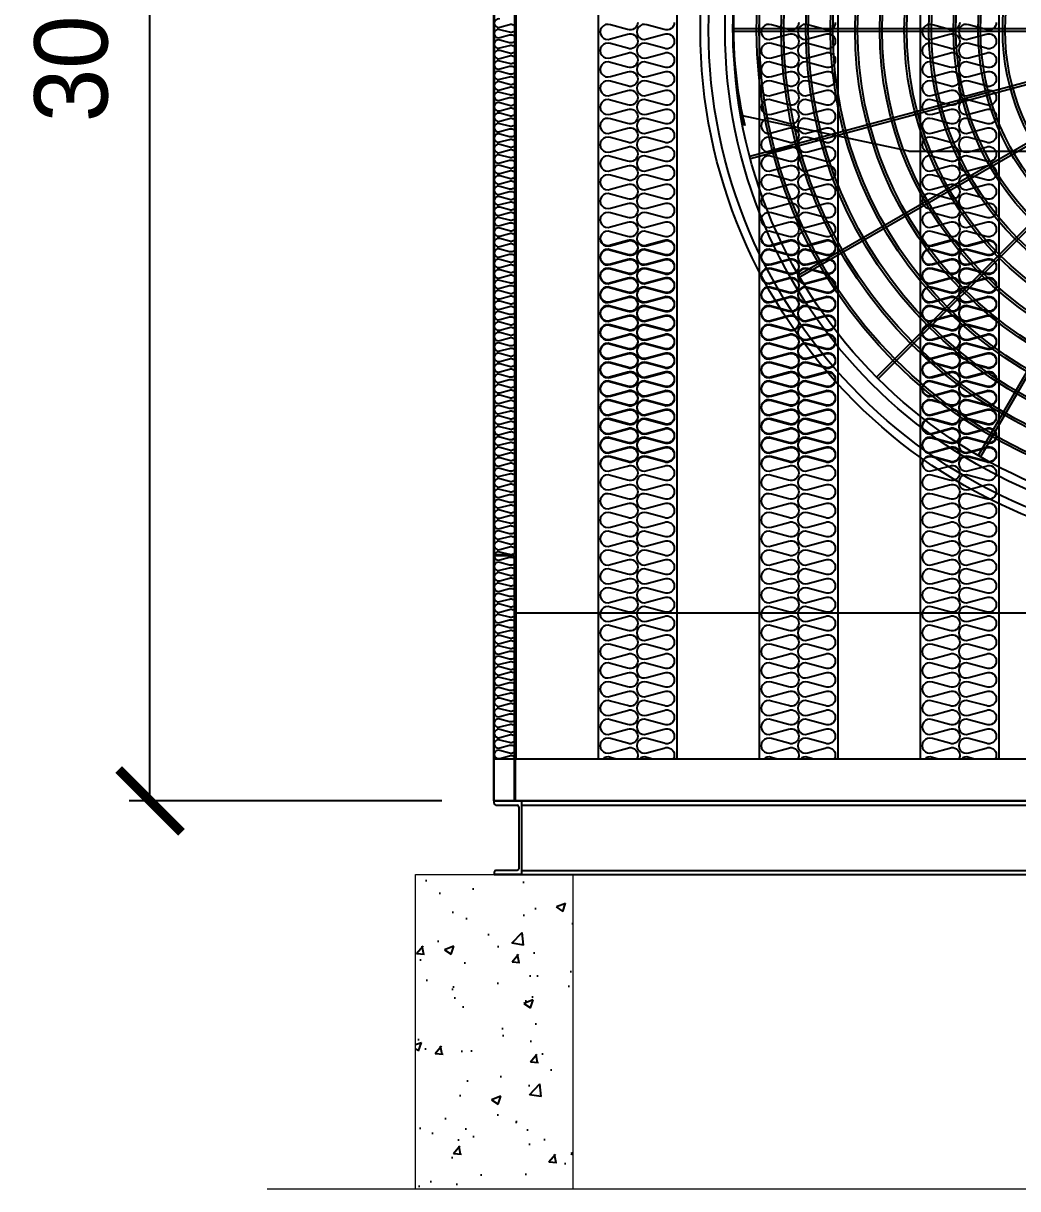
# Model space of a CAD drawing. Header units: millimetres. Extents: x 3756 to 33163, y 2897 to 23692.
# Drawn here: x 7093 to 8991, y 8204 to 10430 of the extents above; entities that cross this region are included whole.
import ezdxf

# ---------------------------------------------------------------- set-up
doc = ezdxf.new("R2010")
doc.units = ezdxf.units.MM
doc.linetypes.add('HIDDEN', pattern=[0.375, 0.25, -0.125])
for name, color, linetype in [('LINE', 7, 'Continuous'), ('SMS', 220, 'Continuous'), ('냉각탑', 4, 'Continuous'), ('냉각탑_dim', 1, 'Continuous'), ('냉각탑_찬넬방진', 1, 'Continuous')]:
    doc.layers.add(name, color=color, linetype=linetype)
doc.styles.add('HY울릉도L', font='')
doc.styles.get('HY울릉도L').set_extended_font_data('HY울릉도L')
doc.dimstyles.new('성지DIM', dxfattribs={"dimtxt": 3.5, "dimasz": 3, "dimexe": 1, "dimexo": 2.5, "dimgap": 2, "dimtad": 1, "dimdec": 0, "dimzin": 3, "dimdsep": 46, "dimtxsty": 'HY울릉도L', "dimblk": 'ARCHTICK', "dimcen": -2, "dimclrd": 256, "dimclre": 256, "dimclrt": 7, "dimadec": 0, "dimazin": 0, "dimtfac": 1, "dimtdec": 0, "dimtofl": 0, "dimtmove": 0, "dimatfit": 3, "dimfxl": 1, "dimtolj": 1, "dimtzin": 0, "dimlwe": -1, "dimarcsym": 0})

# ---------------------------------------------------------------- blocks, each defined once
blk = doc.blocks.new('_ArchTick')
at = {"color": 0, "linetype": 'ByBlock', "const_width": 0.15}
blk.add_lwpolyline([(-0.5, -0.5), (0.5, 0.5)], dxfattribs=at)
blk = doc.blocks.new('*D216')
at = {"layer": 'Defpoints', "color": 0, "transparency": 16777216}
for p in [(7334.7, 11944.7), (7991.9, 11944.7), (7991.9, 8944.7)]:
    blk.add_point(p, dxfattribs=at)
at = {"layer": '냉각탑_dim', "transparency": 16777216}
for p, q in [((7891.9, 11944.7), (7294.7, 11944.7)), ((7891.9, 8944.7), (7294.7, 8944.7))]:
    blk.add_line(p, q, dxfattribs=at)
at = {"layer": '냉각탑_dim', "lineweight": -2, "transparency": 16777216}
blk.add_line((7334.7, 8944.7), (7334.7, 11944.7), dxfattribs=at)
at = {"layer": '냉각탑_dim', "lineweight": -2, "transparency": 16777216, "xscale": 120, "yscale": 120, "zscale": 120}
for p, rotation in [((7334.7, 11944.7), 90), ((7334.7, 8944.7), 270)]:
    blk.add_blockref('_ArchTick', p, dxfattribs=dict(at, rotation=rotation))
at = {"layer": '냉각탑_dim', "color": 7, "transparency": 16777216, "insert": (7184.7, 10444.7), "char_height": 140, "attachment_point": 5, "rotation": 90, "style": 'HY울릉도L'}
blk.add_mtext('\\A1;3000', dxfattribs=at)
blk = doc.blocks.new('A$C1FB73ED1')
for p, q in [((1277, 1342.9), (1277, 2480)), ((1283, 1342.9), (1283, 2480)), ((1260.8, 1340), (966.5, 2438.3)), ((1266.6, 1341.6), (972.3, 2439.9)), ((1293.4, 1341.6), (1587.7, 2439.9)), ((1299.2, 1340), (1593.5, 2438.3)), ((1245.9, 1333), (677.4, 2317.7)), ((1251.1, 1336), (682.6, 2320.7)), ((1308.9, 1336), (1877.4, 2320.7)), ((1314.1, 1333), (1882.6, 2317.7)), ((1233.4, 1322.4), (429.4, 2126.4)), ((1237.6, 1326.6), (433.6, 2130.6)), ((1322.4, 1326.6), (2126.4, 2130.6)), ((1326.6, 1322.4), (2130.6, 2126.4)), ((1224, 1308.9), (239.3, 1877.4)), ((1227, 1314.1), (242.3, 1882.6)), ((1333, 1314.1), (2317.7, 1882.6)), ((1336, 1308.9), (2320.7, 1877.4)), ((1220, 1299.2), (121.7, 1593.5)), ((1340, 1299.2), (2438.3, 1593.5)), ((1218.4, 1293.4), (120.1, 1587.7)), ((1341.6, 1293.4), (2439.9, 1587.7)), ((1217.1, 1283), (80, 1283)), ((1342.9, 1283), (2480, 1283)), ((1217.1, 1277), (80, 1277)), ((1218.4, 1266.6), (120.1, 972.3)), ((1220, 1260.8), (121.7, 966.5)), ((1224, 1251.1), (239.3, 682.6)), ((1336, 1251.1), (2320.7, 682.6)), ((1340, 1260.8), (2438.3, 966.5)), ((1341.6, 1266.6), (2439.9, 972.3)), ((1342.9, 1277), (2480, 1277)), ((1227, 1245.9), (242.3, 677.4)), ((1233.4, 1237.6), (429.4, 433.6)), ((1237.6, 1233.4), (433.6, 429.4)), ((1245.9, 1227), (677.4, 242.3)), ((1251.1, 1224), (682.6, 239.3)), ((1308.9, 1224), (1877.4, 239.3)), ((1314.1, 1227), (1882.6, 242.3)), ((1322.4, 1233.4), (2126.4, 429.4)), ((1326.6, 1237.6), (2130.6, 433.6)), ((1333, 1245.9), (2317.7, 677.4)), ((1260.8, 1220), (966.5, 121.7)), ((1266.6, 1218.4), (972.3, 120.1)), ((1277, 1217.1), (1277, 80)), ((1283, 1217.1), (1283, 80)), ((1293.4, 1218.4), (1587.7, 120.1)), ((1299.2, 1220), (1593.5, 121.7))]:
    blk.add_line(p, q)
for radius in [1280, 1260, 1220, 1200]:
    blk.add_circle((1280, 1280), radius)
at = {"ltscale": 5}
for radius in [1143, 1137, 1083, 1077, 1023, 1017, 963, 957, 903, 897, 843, 837, 783, 777, 723, 717, 663, 657, 603, 597, 543, 537, 483, 477, 423, 417, 363, 357, 303, 297, 243, 237, 183, 177, 123, 117, 63, 57, 40, 21]:
    blk.add_circle((1280, 1280), radius, dxfattribs=at)
at = {"color": 7}
blk.add_circle((1280, 1280), 273.5, dxfattribs=at)
at = {"layer": 'LINE', "color": 7}
for p, q in [((1368.2, 2477.5), (1368.2, 1567)), ((985.2, 2053.4), (1071.5, 2459.4)), ((985.2, 2053.4), (985.2, 1550)), ((1130.8, 1567), (1369.4, 1567)), ((1130.8, 1567), (1369.4, 1567)), ((1130.8, 1567), (1130.8, 1549)), ((1130.8, 1567), (1130.8, 1549)), ((1369.4, 1567), (1369.4, 1549)), ((1369.4, 1567), (1369.4, 1549)), ((2111.5, 1574.8), (1550, 1574.8)), ((1550, 1429.2), (1550, 1574.8)), ((1550, 1429.2), (1550, 1574.8)), ((2111.5, 1574.8), (2457.5, 1488.5)), ((1130.8, 1550), (985.2, 1550)), ((1130.8, 1550), (985.2, 1550)), ((1130.8, 1549), (1230.5, 1549)), ((1130.8, 1549), (1230.5, 1549)), ((1329.5, 1549), (1369.4, 1549)), ((1329.5, 1549), (1369.4, 1549)), ((1549, 1429.2), (1549, 1329.5)), ((1549, 1429.2), (1549, 1329.5)), ((1567, 1429.2), (1549, 1429.2)), ((1567, 1429.2), (1549, 1429.2)), ((1567, 1429.2), (1567, 1190.6)), ((1567, 1429.2), (1567, 1190.6)), ((84.4, 1368.2), (993, 1368.2)), ((84.4, 1368.2), (993, 1368.2)), ((993, 1130.8), (993, 1369.4)), ((993, 1130.8), (993, 1369.4)), ((993, 1369.4), (1011, 1369.4)), ((993, 1369.4), (1011, 1369.4)), ((993, 1130.8), (993, 1369.4)), ((993, 1130.8), (993, 1369.4)), ((993, 1369.4), (1011, 1369.4)), ((993, 1369.4), (1011, 1369.4)), ((1011, 1329.5), (1011, 1369.4)), ((1011, 1329.5), (1011, 1369.4)), ((1011, 1329.5), (1011, 1369.4)), ((1011, 1329.5), (1011, 1369.4)), ((1011, 1130.8), (1011, 1230.5)), ((1011, 1130.8), (1011, 1230.5)), ((1011, 1130.8), (1011, 1230.5)), ((1011, 1130.8), (1011, 1230.5)), ((1549, 1230.5), (1549, 1190.6)), ((1549, 1230.5), (1549, 1190.6)), ((1567, 1190.6), (1549, 1190.6)), ((1567, 1190.6), (1549, 1190.6)), ((2475.6, 1191.8), (1567, 1191.8)), ((993, 1130.8), (1011, 1130.8)), ((993, 1130.8), (1011, 1130.8)), ((993, 1130.8), (1011, 1130.8)), ((993, 1130.8), (1011, 1130.8)), ((1010, 1130.8), (1010, 985.2)), ((1010, 1130.8), (1010, 985.2)), ((1010, 1130.8), (1010, 985.2)), ((1010, 1130.8), (1010, 985.2)), ((508.5, 985.2), (102.5, 1071.5)), ((1230.5, 1011), (1190.6, 1011)), ((1190.6, 993), (1190.6, 1011)), ((1230.5, 1011), (1190.6, 1011)), ((1190.6, 993), (1190.6, 1011)), ((1429.2, 1011), (1329.5, 1011)), ((1429.2, 1011), (1329.5, 1011)), ((1429.2, 993), (1429.2, 1011)), ((1429.2, 993), (1429.2, 1011)), ((1429.2, 1010), (1574.8, 1010)), ((1429.2, 1010), (1574.8, 1010)), ((1574.8, 506.6), (1574.8, 1010)), ((508.5, 985.2), (1010, 985.2)), ((508.5, 985.2), (1010, 985.2)), ((1429.2, 993), (1190.6, 993)), ((1429.2, 993), (1190.6, 993)), ((1191.8, 82.5), (1191.8, 993)), ((1574.8, 506.6), (1488.5, 100.6)), ((1512.8, 104.1), (1512.8, 106.1)), ((1166.8, 83), (1166.8, 85)), ((1393.2, 83), (1393.2, 85))]:
    blk.add_line(p, q, dxfattribs=at)
for points in [[(1272.3, 1594.4), (1268.5, 1587.9), (1272.3, 1581.4), (1279.8, 1581.4), (1283.5, 1587.9), (1279.8, 1594.4)], [(1272.3, 1594.4), (1268.5, 1587.9), (1272.3, 1581.4), (1279.8, 1581.4), (1283.5, 1587.9), (1279.8, 1594.4)], [(965.6, 1272.3), (972.1, 1268.5), (978.6, 1272.3), (978.6, 1279.8), (972.1, 1283.5), (965.6, 1279.8)], [(965.6, 1272.3), (972.1, 1268.5), (978.6, 1272.3), (978.6, 1279.8), (972.1, 1283.5), (965.6, 1279.8)], [(965.6, 1272.3), (972.1, 1268.5), (978.6, 1272.3), (978.6, 1279.8), (972.1, 1283.5), (965.6, 1279.8)], [(965.6, 1272.3), (972.1, 1268.5), (978.6, 1272.3), (978.6, 1279.8), (972.1, 1283.5), (965.6, 1279.8)], [(1594.4, 1287.7), (1587.9, 1291.5), (1581.4, 1287.7), (1581.4, 1280.2), (1587.9, 1276.5), (1594.4, 1280.2)], [(1594.4, 1287.7), (1587.9, 1291.5), (1581.4, 1287.7), (1581.4, 1280.2), (1587.9, 1276.5), (1594.4, 1280.2)], [(1287.7, 965.6), (1291.5, 972.1), (1287.7, 978.6), (1280.2, 978.6), (1276.5, 972.1), (1280.2, 965.6)], [(1287.7, 965.6), (1291.5, 972.1), (1287.7, 978.6), (1280.2, 978.6), (1276.5, 972.1), (1280.2, 965.6)]]:
    blk.add_lwpolyline(points, close=True, dxfattribs=at)
for centre, radius in [((1276, 1587.9), 8.5), ((1276, 1587.9), 8.5), ((1190.6, 1559), 2), ((1190.6, 1559), 2), ((1230.6, 1559), 2), ((1230.6, 1559), 2), ((1349.6, 1559), 2), ((1349.6, 1559), 2), ((1559, 1369.4), 2), ((1559, 1369.4), 2), ((1001, 1349.6), 2), ((1001, 1349.6), 2), ((1001, 1349.6), 2), ((1001, 1349.6), 2), ((1559, 1329.4), 2), ((1559, 1329.4), 2), ((972.1, 1276), 8.5), ((972.1, 1276), 8.5), ((972.1, 1276), 8.5), ((972.1, 1276), 8.5), ((1587.9, 1284), 8.5), ((1587.9, 1284), 8.5), ((1001, 1230.6), 2), ((1001, 1230.6), 2), ((1001, 1230.6), 2), ((1001, 1230.6), 2), ((1559, 1210.4), 2), ((1559, 1210.4), 2), ((1001, 1190.6), 2), ((1001, 1190.6), 2), ((1001, 1190.6), 2), ((1001, 1190.6), 2), ((1210.4, 1001), 2), ((1210.4, 1001), 2), ((1329.4, 1001), 2), ((1329.4, 1001), 2), ((1369.4, 1001), 2), ((1369.4, 1001), 2), ((1284, 972.1), 8.5), ((1284, 972.1), 8.5)]:
    blk.add_circle(centre, radius, dxfattribs=at)
for centre, radius, start, end in [((1280, 1483.4), 1000, 83.5007, 103.4595), ((1280, 1483.4), 998, 83.4876, 103.487), ((1481.5, 1280), 998, 353.4876, 13.487), ((1481.5, 1280), 1000, 353.5007, 13.4595), ((1078.5, 1280), 1000, 173.5007, 193.4595), ((1078.5, 1280), 998, 173.4876, 193.487), ((1280, 1076.6), 998, 263.4876, 283.487), ((1280, 1076.6), 1000, 263.5007, 283.4595)]:
    blk.add_arc(centre, radius, start, end, dxfattribs=at)
blk = doc.blocks.new('SP 200RT')
at = {"color": 7}
for p, q in [((-109298.6, -79919.9), (-109298.6, -82797.9)), ((-109148.6, -79919.9), (-109148.6, -82797.9))]:
    blk.add_line(p, q, dxfattribs=at)
blk.add_line((-109148.6, -82797.9), (-109298.6, -82797.9))
at = {"layer": 'SMS', "color": 5}
for points in [[(-109222.8, -81391.2, -0.524856), (-109242.3, -81404.7), (-109275.2, -81395.8, 1.449198), (-109275.2, -81422.6), (-109242.3, -81413.7, -0.524856), (-109222.8, -81427.1, -0.524856), (-109242.3, -81440.6), (-109275.2, -81431.7, 1.449198), (-109275.2, -81458.5), (-109242.3, -81449.6, -0.524856), (-109222.8, -81463.1, -0.524856), (-109242.3, -81476.5), (-109275.2, -81467.6, 1.449198), (-109275.2, -81494.4), (-109242.3, -81485.5, -0.524856), (-109222.8, -81499, -0.524856), (-109242.3, -81512.4), (-109275.2, -81503.5, 1.449198), (-109275.2, -81530.3), (-109242.3, -81521.4, -0.524856), (-109222.8, -81534.9, -0.524856), (-109242.3, -81548.3), (-109275.2, -81539.4, 1.449198), (-109275.2, -81566.3), (-109242.3, -81557.4, -0.524856), (-109222.8, -81570.8, -0.524856), (-109242.3, -81584.2), (-109275.2, -81575.3, 1.449198), (-109275.2, -81602.2), (-109242.3, -81593.3, -0.524856), (-109222.8, -81606.7, -0.524856), (-109242.3, -81620.1), (-109275.2, -81611.2, 1.449198), (-109275.2, -81638.1), (-109242.3, -81629.2, -0.524856), (-109222.8, -81642.6, -0.524856), (-109242.3, -81656), (-109275.2, -81647.1, 1.449198), (-109275.2, -81674), (-109242.3, -81665.1, -0.524856), (-109222.8, -81678.5, -0.524856), (-109242.3, -81691.9), (-109275.2, -81683, 1.449198), (-109275.2, -81709.9), (-109242.3, -81701, -0.524856), (-109222.8, -81714.4, -0.524856), (-109242.3, -81727.9), (-109275.2, -81718.9, 1.449198), (-109275.2, -81745.8), (-109242.3, -81736.9, -0.524856), (-109222.8, -81750.3, -0.524856), (-109242.3, -81763.8), (-109275.2, -81754.9, 1.449198), (-109275.2, -81781.7), (-109242.3, -81772.8, -0.524856), (-109222.8, -81786.2, -0.524856), (-109242.3, -81799.7), (-109275.2, -81790.8, 1.449198), (-109275.2, -81817.6), (-109242.3, -81808.7, -0.524856), (-109222.8, -81822.2, -0.524856), (-109242.3, -81835.6), (-109275.2, -81826.7, 1.449198), (-109275.2, -81853.5), (-109242.3, -81844.6, -0.524856), (-109222.8, -81858.1, -0.524856), (-109242.3, -81871.5), (-109275.2, -81862.6, 1.449198), (-109275.2, -81889.4), (-109242.3, -81880.5, -0.524856), (-109222.8, -81894, -0.524856), (-109242.3, -81907.4), (-109275.2, -81898.5, 1.449198), (-109275.2, -81925.4), (-109242.3, -81916.5, -0.524856), (-109222.8, -81929.9, -0.524856), (-109242.3, -81943.3), (-109275.2, -81934.4, 1.449198), (-109275.2, -81961.3), (-109242.3, -81952.4, -0.524856), (-109222.8, -81965.8, -0.524856), (-109242.3, -81979.2), (-109275.2, -81970.3, 1.449198), (-109275.2, -81997.2), (-109242.3, -81988.3, -0.524856), (-109222.8, -82001.7, -0.524856), (-109242.3, -82015.1), (-109275.2, -82006.2, 1.449198), (-109275.2, -82033.1), (-109242.3, -82024.2, -0.524856), (-109222.8, -82037.6, -0.524856), (-109242.3, -82051), (-109275.2, -82042.1, 1.449198), (-109275.2, -82069), (-109242.3, -82060.1, -0.524856), (-109222.8, -82073.5, -0.524856), (-109242.3, -82087), (-109275.2, -82078, 1.449198), (-109275.2, -82104.9), (-109242.3, -82096, -0.524856), (-109222.8, -82109.4, -0.524856), (-109242.3, -82122.9), (-109275.2, -82114, 1.449198), (-109275.2, -82140.8), (-109242.3, -82131.9, -0.524856), (-109222.8, -82145.3, -0.524856), (-109242.3, -82158.8), (-109275.2, -82149.9, 1.449198), (-109275.2, -82176.7), (-109242.3, -82167.8, -0.524856), (-109222.8, -82181.3, -0.524856), (-109242.3, -82194.7), (-109275.2, -82185.8, 0.440524), (-109294.1, -82195.3, 0.440524)], [(-109153.2, -81391.2, -0.524856), (-109172.6, -81404.7), (-109205.5, -81395.8, 1.449198), (-109205.5, -81422.6), (-109172.6, -81413.7, -0.524856), (-109153.2, -81427.1, -0.524856), (-109172.6, -81440.6), (-109205.5, -81431.7, 1.449198), (-109205.5, -81458.5), (-109172.6, -81449.6, -0.524856), (-109153.2, -81463.1, -0.524856), (-109172.6, -81476.5), (-109205.5, -81467.6, 1.449198), (-109205.5, -81494.4), (-109172.6, -81485.5, -0.524856), (-109153.2, -81499, -0.524856), (-109172.6, -81512.4), (-109205.5, -81503.5, 1.449198), (-109205.5, -81530.3), (-109172.6, -81521.4, -0.524856), (-109153.2, -81534.9, -0.524856), (-109172.6, -81548.3), (-109205.5, -81539.4, 1.449198), (-109205.5, -81566.3), (-109172.6, -81557.4, -0.524856), (-109153.2, -81570.8, -0.524856), (-109172.6, -81584.2), (-109205.5, -81575.3, 1.449198), (-109205.5, -81602.2), (-109172.6, -81593.3, -0.524856), (-109153.2, -81606.7, -0.524856), (-109172.6, -81620.1), (-109205.5, -81611.2, 1.449198), (-109205.5, -81638.1), (-109172.6, -81629.2, -0.524856), (-109153.2, -81642.6, -0.524856), (-109172.6, -81656), (-109205.5, -81647.1, 1.449198), (-109205.5, -81674), (-109172.6, -81665.1, -0.524856), (-109153.2, -81678.5, -0.524856), (-109172.6, -81691.9), (-109205.5, -81683, 1.449198), (-109205.5, -81709.9), (-109172.6, -81701, -0.524856), (-109153.2, -81714.4, -0.524856), (-109172.6, -81727.9), (-109205.5, -81718.9, 1.449198), (-109205.5, -81745.8), (-109172.6, -81736.9, -0.524856), (-109153.2, -81750.3, -0.524856), (-109172.6, -81763.8), (-109205.5, -81754.9, 1.449198), (-109205.5, -81781.7), (-109172.6, -81772.8, -0.524856), (-109153.2, -81786.2, -0.524856), (-109172.6, -81799.7), (-109205.5, -81790.8, 1.449198), (-109205.5, -81817.6), (-109172.6, -81808.7, -0.524856), (-109153.2, -81822.2, -0.524856), (-109172.6, -81835.6), (-109205.5, -81826.7, 1.449198), (-109205.5, -81853.5), (-109172.6, -81844.6, -0.524856), (-109153.2, -81858.1, -0.524856), (-109172.6, -81871.5), (-109205.5, -81862.6, 1.449198), (-109205.5, -81889.4), (-109172.6, -81880.5, -0.524856), (-109153.2, -81894, -0.524856), (-109172.6, -81907.4), (-109205.5, -81898.5, 1.449198), (-109205.5, -81925.4), (-109172.6, -81916.5, -0.524856), (-109153.2, -81929.9, -0.524856), (-109172.6, -81943.3), (-109205.5, -81934.4, 1.449198), (-109205.5, -81961.3), (-109172.6, -81952.4, -0.524856), (-109153.2, -81965.8, -0.524856), (-109172.6, -81979.2), (-109205.5, -81970.3, 1.449198), (-109205.5, -81997.2), (-109172.6, -81988.3, -0.524856), (-109153.2, -82001.7, -0.524856), (-109172.6, -82015.1), (-109205.5, -82006.2, 1.449198), (-109205.5, -82033.1), (-109172.6, -82024.2, -0.524856), (-109153.2, -82037.6, -0.524856), (-109172.6, -82051), (-109205.5, -82042.1, 1.449198), (-109205.5, -82069), (-109172.6, -82060.1, -0.524856), (-109153.2, -82073.5, -0.524856), (-109172.6, -82087), (-109205.5, -82078, 1.449198), (-109205.5, -82104.9), (-109172.6, -82096, -0.524856), (-109153.2, -82109.4, -0.524856), (-109172.6, -82122.9), (-109205.5, -82114, 1.449198), (-109205.5, -82140.8), (-109172.6, -82131.9, -0.524856), (-109153.2, -82145.3, -0.524856), (-109172.6, -82158.8), (-109205.5, -82149.9, 1.449198), (-109205.5, -82176.7), (-109172.6, -82167.8, -0.524856), (-109153.2, -82181.3, -0.524856), (-109172.6, -82194.7), (-109205.5, -82185.8, 0.440524), (-109224.5, -82195.3, 0.440524)], [(-109294.2, -81806.4, 0.446849), (-109275.2, -81816.2), (-109242.3, -81807.3, -0.524856), (-109222.8, -81820.8, -0.524856), (-109242.3, -81834.2), (-109275.2, -81825.3, 1.449198), (-109275.2, -81852.2), (-109242.3, -81843.3, -0.524856), (-109222.8, -81856.7, -0.524856), (-109242.3, -81870.1), (-109275.2, -81861.2, 1.449198), (-109275.2, -81888.1), (-109242.3, -81879.2, -0.524856), (-109222.8, -81892.6, -0.524856), (-109242.3, -81906), (-109275.2, -81897.1, 1.449198), (-109275.2, -81924), (-109242.3, -81915.1, -0.524856), (-109222.8, -81928.5, -0.524856), (-109242.3, -81941.9), (-109275.2, -81933, 1.449198), (-109275.2, -81959.9), (-109242.3, -81951, -0.524856), (-109222.8, -81964.4, -0.524856), (-109242.3, -81977.8), (-109275.2, -81968.9, 1.449198), (-109275.2, -81995.8), (-109242.3, -81986.9, -0.524856), (-109222.8, -82000.3, -0.524856), (-109242.3, -82013.8), (-109275.2, -82004.8, 1.449198), (-109275.2, -82031.7), (-109242.3, -82022.8, -0.524856), (-109222.8, -82036.2, -0.524856), (-109242.3, -82049.7), (-109275.2, -82040.8, 1.449198), (-109275.2, -82067.6), (-109242.3, -82058.7, -0.524856), (-109222.8, -82072.1, -0.524856), (-109242.3, -82085.6), (-109275.2, -82076.7, 1.449198), (-109275.2, -82103.5), (-109242.3, -82094.6, -0.524856), (-109222.8, -82108.1, -0.524856), (-109242.3, -82121.5), (-109275.2, -82112.6, 1.449198), (-109275.2, -82139.4), (-109242.3, -82130.5, -0.524856), (-109222.8, -82144, -0.524856), (-109242.3, -82157.4), (-109275.2, -82148.5, 1.449198), (-109275.2, -82175.3), (-109242.3, -82166.4, -0.524856), (-109222.8, -82179.9, -0.524856), (-109242.3, -82193.3), (-109275.2, -82184.4, 1.449198), (-109275.2, -82211.3), (-109242.3, -82202.4, -0.524856), (-109222.8, -82215.8, -0.524856), (-109242.3, -82229.2), (-109275.2, -82220.3, 1.449198), (-109275.2, -82247.2), (-109242.3, -82238.3, -0.524856), (-109222.8, -82251.7, -0.524856), (-109242.3, -82265.1), (-109275.2, -82256.2, 1.449198), (-109275.2, -82283.1), (-109242.3, -82274.2, -0.524856), (-109222.8, -82287.6, -0.524856), (-109242.3, -82301), (-109275.2, -82292.1, 1.449198), (-109275.2, -82319), (-109242.3, -82310.1, -0.524856), (-109222.8, -82323.5, -0.524856), (-109242.3, -82336.9), (-109275.2, -82328, 1.449198), (-109275.2, -82354.9), (-109242.3, -82346, -0.524856), (-109222.8, -82359.4, -0.524856), (-109242.3, -82372.9), (-109275.2, -82363.9, 1.449198), (-109275.2, -82390.8), (-109242.3, -82381.9, -0.524856), (-109222.8, -82395.3, -0.524856), (-109242.3, -82408.8), (-109275.2, -82399.9, 1.449198), (-109275.2, -82426.7), (-109242.3, -82417.8, -0.524856), (-109222.8, -82431.2, -0.524856), (-109242.3, -82444.7), (-109275.2, -82435.8, 1.449198), (-109275.2, -82462.6), (-109242.3, -82453.7, -0.524856), (-109222.8, -82467.2, -0.524856), (-109242.3, -82480.6), (-109275.2, -82471.7, 1.449198), (-109275.2, -82498.5), (-109242.3, -82489.6, -0.524856), (-109222.8, -82503.1, -0.524856), (-109242.3, -82516.5), (-109275.2, -82507.6, 1.449198), (-109275.2, -82534.4), (-109242.3, -82525.5, -0.524856), (-109222.8, -82539, -0.524856), (-109242.3, -82552.4), (-109275.2, -82543.5, 1.449198), (-109275.2, -82570.4), (-109242.3, -82561.5, -0.524856), (-109222.8, -82574.9, -0.524856), (-109242.3, -82588.3), (-109275.2, -82579.4, 1.449198), (-109275.2, -82606.3), (-109242.3, -82597.4, -0.524856), (-109222.8, -82610.8, -0.524856), (-109242.3, -82624.2), (-109275.2, -82615.3, 1.449198), (-109275.2, -82642.2), (-109242.3, -82633.3, -0.524856), (-109222.8, -82646.7, -0.524856), (-109242.3, -82660.1), (-109275.2, -82651.2, 1.449198), (-109275.2, -82678.1), (-109242.3, -82669.2, -0.524856), (-109222.8, -82682.6, -0.524856), (-109242.3, -82696), (-109275.2, -82687.1, 1.449198), (-109275.2, -82714), (-109242.3, -82705.1, -0.524856), (-109222.8, -82718.5, -0.524856), (-109242.3, -82732), (-109275.2, -82723, 1.449198), (-109275.2, -82749.9), (-109242.3, -82741, -0.524856), (-109222.8, -82754.4, -0.524856), (-109242.3, -82767.9), (-109275.2, -82759, 1.449198), (-109275.2, -82785.8), (-109242.3, -82776.9, -0.524856), (-109222.8, -82790.3, -0.1385), (-109224.9, -82797.9, -0.1385)], [(-109224.5, -81806.4, 0.446849), (-109205.5, -81816.2), (-109172.6, -81807.3, -0.524856), (-109153.2, -81820.8, -0.524856), (-109172.6, -81834.2), (-109205.5, -81825.3, 1.449198), (-109205.5, -81852.2), (-109172.6, -81843.3, -0.524856), (-109153.2, -81856.7, -0.524856), (-109172.6, -81870.1), (-109205.5, -81861.2, 1.449198), (-109205.5, -81888.1), (-109172.6, -81879.2, -0.524856), (-109153.2, -81892.6, -0.524856), (-109172.6, -81906), (-109205.5, -81897.1, 1.449198), (-109205.5, -81924), (-109172.6, -81915.1, -0.524856), (-109153.2, -81928.5, -0.524856), (-109172.6, -81941.9), (-109205.5, -81933, 1.449198), (-109205.5, -81959.9), (-109172.6, -81951, -0.524856), (-109153.2, -81964.4, -0.524856), (-109172.6, -81977.8), (-109205.5, -81968.9, 1.449198), (-109205.5, -81995.8), (-109172.6, -81986.9, -0.524856), (-109153.2, -82000.3, -0.524856), (-109172.6, -82013.8), (-109205.5, -82004.8, 1.449198), (-109205.5, -82031.7), (-109172.6, -82022.8, -0.524856), (-109153.2, -82036.2, -0.524856), (-109172.6, -82049.7), (-109205.5, -82040.8, 1.449198), (-109205.5, -82067.6), (-109172.6, -82058.7, -0.524856), (-109153.2, -82072.1, -0.524856), (-109172.6, -82085.6), (-109205.5, -82076.7, 1.449198), (-109205.5, -82103.5), (-109172.6, -82094.6, -0.524856), (-109153.2, -82108.1, -0.524856), (-109172.6, -82121.5), (-109205.5, -82112.6, 1.449198), (-109205.5, -82139.4), (-109172.6, -82130.5, -0.524856), (-109153.2, -82144, -0.524856), (-109172.6, -82157.4), (-109205.5, -82148.5, 1.449198), (-109205.5, -82175.3), (-109172.6, -82166.4, -0.524856), (-109153.2, -82179.9, -0.524856), (-109172.6, -82193.3), (-109205.5, -82184.4, 1.449198), (-109205.5, -82211.3), (-109172.6, -82202.4, -0.524856), (-109153.2, -82215.8, -0.524856), (-109172.6, -82229.2), (-109205.5, -82220.3, 1.449198), (-109205.5, -82247.2), (-109172.6, -82238.3, -0.524856), (-109153.2, -82251.7, -0.524856), (-109172.6, -82265.1), (-109205.5, -82256.2, 1.449198), (-109205.5, -82283.1), (-109172.6, -82274.2, -0.524856), (-109153.2, -82287.6, -0.524856), (-109172.6, -82301), (-109205.5, -82292.1, 1.449198), (-109205.5, -82319), (-109172.6, -82310.1, -0.524856), (-109153.2, -82323.5, -0.524856), (-109172.6, -82336.9), (-109205.5, -82328, 1.449198), (-109205.5, -82354.9), (-109172.6, -82346, -0.524856), (-109153.2, -82359.4, -0.524856), (-109172.6, -82372.9), (-109205.5, -82363.9, 1.449198), (-109205.5, -82390.8), (-109172.6, -82381.9, -0.524856), (-109153.2, -82395.3, -0.524856), (-109172.6, -82408.8), (-109205.5, -82399.9, 1.449198), (-109205.5, -82426.7), (-109172.6, -82417.8, -0.524856), (-109153.2, -82431.2, -0.524856), (-109172.6, -82444.7), (-109205.5, -82435.8, 1.449198), (-109205.5, -82462.6), (-109172.6, -82453.7, -0.524856), (-109153.2, -82467.2, -0.524856), (-109172.6, -82480.6), (-109205.5, -82471.7, 1.449198), (-109205.5, -82498.5), (-109172.6, -82489.6, -0.524856), (-109153.2, -82503.1, -0.524856), (-109172.6, -82516.5), (-109205.5, -82507.6, 1.449198), (-109205.5, -82534.4), (-109172.6, -82525.5, -0.524856), (-109153.2, -82539, -0.524856), (-109172.6, -82552.4), (-109205.5, -82543.5, 1.449198), (-109205.5, -82570.4), (-109172.6, -82561.5, -0.524856), (-109153.2, -82574.9, -0.524856), (-109172.6, -82588.3), (-109205.5, -82579.4, 1.449198), (-109205.5, -82606.3), (-109172.6, -82597.4, -0.524856), (-109153.2, -82610.8, -0.524856), (-109172.6, -82624.2), (-109205.5, -82615.3, 1.449198), (-109205.5, -82642.2), (-109172.6, -82633.3, -0.524856), (-109153.2, -82646.7, -0.524856), (-109172.6, -82660.1), (-109205.5, -82651.2, 1.449198), (-109205.5, -82678.1), (-109172.6, -82669.2, -0.524856), (-109153.2, -82682.6, -0.524856), (-109172.6, -82696), (-109205.5, -82687.1, 1.449198), (-109205.5, -82714), (-109172.6, -82705.1, -0.524856), (-109153.2, -82718.5, -0.524856), (-109172.6, -82732), (-109205.5, -82723, 1.449198), (-109205.5, -82749.9), (-109172.6, -82741, -0.524856), (-109153.2, -82754.4, -0.524856), (-109172.6, -82767.9), (-109205.5, -82759, 1.449198), (-109205.5, -82785.8), (-109172.6, -82776.9, -0.524856), (-109153.2, -82790.3, -0.1385), (-109155.3, -82797.9, -0.1385)], [(-109275.2, -82185.8, 1.449198), (-109275.2, -82212.6), (-109242.3, -82203.7, -0.524856), (-109222.8, -82217.2, -0.524856), (-109242.3, -82230.6), (-109275.2, -82221.7, 0.54148), (-109294.6, -82235.9, 0.54148)], [(-109205.5, -82185.8, 1.449198), (-109205.5, -82212.6), (-109172.6, -82203.7, -0.524856), (-109153.2, -82217.2, -0.524856), (-109172.6, -82230.6), (-109205.5, -82221.7, 0.54148), (-109225, -82235.9, 0.54148)], [(-109264.1, -82797.9), (-109275.2, -82794.9, 0.287554), (-109290.1, -82797.9)], [(-109194.5, -82797.9), (-109205.5, -82794.9, 0.287554), (-109220.5, -82797.9)]]:
    blk.add_lwpolyline(points, format="xyb", dxfattribs=at)
blk = doc.blocks.new('3')
for p, q in [((7991, 11944.7), (7991, 8944.7)), ((7991.9, 11577.2), (7991.9, 9415.4)), ((8030.3, 11577.2), (8030.3, 9415.4)), ((8032.2, 9443.5), (8032.2, 9415.4)), ((7991.9, 9415.4), (8030.3, 9415.4)), ((7991.9, 9413.5), (7991.9, 9134.1)), ((7991.9, 8944.7), (7991.9, 9413.5)), ((7991.9, 9413.5), (8030.3, 9413.5)), ((8030.3, 8944.7), (8030.3, 9413.5)), ((8032.2, 9040.4), (8032.2, 9303.8)), ((8032.2, 9303.8), (10690.7, 9303.8)), ((8032.2, 8944.7), (8032.2, 9038.5)), ((7991, 8944.7), (9846, 8944.7)), ((10690.7, 8944.7), (7991.9, 8944.7)), ((8030.3, 8944.7), (7991.9, 8944.7)), ((8030.3, 8944.7), (7991.9, 8944.7)), ((9115, 8944.7), (8032.2, 8944.7)), ((10690.7, 8944.7), (8032.2, 8944.7))]:
    blk.add_line(p, q)
at = {"color": 7}
for p, q in [((7991, 11944.7), (7991, 8944.7)), ((8033, 11944.7), (8033, 9024.7)), ((10691, 9024.7), (7991, 9024.7)), ((7991, 8944.7), (9846, 8944.7))]:
    blk.add_line(p, q, dxfattribs=at)
at = {"ltscale": 500}
blk.add_lwpolyline([(7991, 11944.7), (10690.7, 11944.7), (10690.7, 8944.7), (7991, 8944.7)], close=True, dxfattribs=at)
at = {"layer": 'SMS', "color": 5}
for points in [[(8002.8, 10437.5, 1.449198), (8002.8, 10422.5), (8021, 10427.5, -0.524856), (8031.8, 10420, -0.524856), (8021, 10412.6), (8002.8, 10417.5, 1.449198), (8002.8, 10402.6), (8021, 10407.5, -0.524856), (8031.8, 10400.1, -0.524856), (8021, 10392.6), (8002.8, 10397.6, 1.449198), (8002.8, 10382.6), (8021, 10387.6, -0.524856), (8031.8, 10380.1, -0.524856), (8021, 10372.7), (8002.8, 10377.6, 1.449198), (8002.8, 10362.7), (8021, 10367.6, -0.524856), (8031.8, 10360.2, -0.524856), (8021, 10352.7), (8002.8, 10357.7, 1.449198), (8002.8, 10342.7), (8021, 10347.7, -0.524856), (8031.8, 10340.2, -0.524856), (8021, 10332.8), (8002.8, 10337.7, 1.449198), (8002.8, 10322.8), (8021, 10327.7, -0.524856), (8031.8, 10320.3, -0.524856), (8021, 10312.8), (8002.8, 10317.8, 1.449198), (8002.8, 10302.8), (8021, 10307.8, -0.524856), (8031.8, 10300.3, -0.524856), (8021, 10292.9), (8002.8, 10297.8, 1.449198), (8002.8, 10282.9), (8021, 10287.8, -0.524856), (8031.8, 10280.4, -0.524856), (8021, 10272.9), (8002.8, 10277.9, 1.449198), (8002.8, 10262.9), (8021, 10267.9, -0.524856), (8031.8, 10260.4, -0.524856), (8021, 10253), (8002.8, 10257.9, 1.449198), (8002.8, 10243), (8021, 10247.9, -0.524856), (8031.8, 10240.5, -0.524856), (8021, 10233), (8002.8, 10238, 1.449198), (8002.8, 10223), (8021, 10228, -0.524856), (8031.8, 10220.5, -0.417249), (8023.8, 10212.5)], [(7992.2, 10228.5, 0.446849), (8002.8, 10223), (8021, 10228, -0.524856), (8031.8, 10220.5, -0.524856), (8021, 10213.1), (8002.8, 10218, 1.449198), (8002.8, 10203.1), (8021, 10208, -0.524856), (8031.8, 10200.6, -0.524856), (8021, 10193.1), (8002.8, 10198.1, 1.449198), (8002.8, 10183.1), (8021, 10188.1, -0.524856), (8031.8, 10180.6, -0.524856), (8021, 10173.2), (8002.8, 10178.1, 1.449198), (8002.8, 10163.2), (8021, 10168.1, -0.524856), (8031.8, 10160.7, -0.524856), (8021, 10153.2), (8002.8, 10158.2, 1.449198), (8002.8, 10143.2), (8021, 10148.2, -0.524856), (8031.8, 10140.7, -0.524856), (8021, 10133.3), (8002.8, 10138.2, 1.449198), (8002.8, 10123.3), (8021, 10128.2, -0.524856), (8031.8, 10120.8, -0.524856), (8021, 10113.3), (8002.8, 10118.3, 1.449198), (8002.8, 10103.3), (8021, 10108.3, -0.524856), (8031.8, 10100.8, -0.524856), (8021, 10093.4), (8002.8, 10098.3, 1.449198), (8002.8, 10083.4), (8021, 10088.3, -0.524856), (8031.8, 10080.9, -0.524856), (8021, 10073.4), (8002.8, 10078.4, 1.449198), (8002.8, 10063.4), (8021, 10068.4, -0.524856), (8031.8, 10060.9, -0.524856), (8021, 10053.5), (8002.8, 10058.4, 1.449198), (8002.8, 10043.5), (8021, 10048.4, -0.524856), (8031.8, 10041, -0.524856), (8021, 10033.5), (8002.8, 10038.5, 1.449198), (8002.8, 10023.5), (8021, 10028.5, -0.524856), (8031.8, 10021, -0.524856), (8021, 10013.6), (8002.8, 10018.5, 1.449198), (8002.8, 10003.6), (8021, 10008.5, -0.524856), (8031.8, 10001.1, -0.524856), (8021, 9993.6), (8002.8, 9998.6, 1.449198), (8002.8, 9983.6), (8021, 9988.6, -0.524856), (8031.8, 9981.1, -0.524856), (8021, 9973.7), (8002.8, 9978.6, 1.449198), (8002.8, 9963.7), (8021, 9968.6, -0.524856), (8031.8, 9961.2, -0.524856), (8021, 9953.7), (8002.8, 9958.7, 1.449198), (8002.8, 9943.7), (8021, 9948.7, -0.524856), (8031.8, 9941.2, -0.524856), (8021, 9933.8), (8002.8, 9938.7, 1.449198), (8002.8, 9923.8), (8021, 9928.7, -0.524856), (8031.8, 9921.3, -0.524856), (8021, 9913.8), (8002.8, 9918.8, 1.449198), (8002.8, 9903.8), (8021, 9908.8, -0.524856), (8031.8, 9901.3, -0.524856), (8021, 9893.9), (8002.8, 9898.8, 1.449198), (8002.8, 9883.9), (8021, 9888.8, -0.524856), (8031.8, 9881.4, -0.524856), (8021, 9873.9), (8002.8, 9878.9, 1.449198), (8002.8, 9863.9), (8021, 9868.9, -0.524856), (8031.8, 9861.4, -0.524856), (8021, 9854), (8002.8, 9858.9, 1.449198), (8002.8, 9844), (8021, 9848.9, -0.524856), (8031.8, 9841.5, -0.524856), (8021, 9834), (8002.8, 9839, 1.449198), (8002.8, 9824), (8021, 9829, -0.524856), (8031.8, 9821.5, -0.524856), (8021, 9814.1), (8002.8, 9819, 1.449198), (8002.8, 9804.1), (8021, 9809, -0.524856), (8031.8, 9801.6, -0.524856), (8021, 9794.1), (8002.8, 9799.1, 1.449198), (8002.8, 9784.1), (8021, 9789.1, -0.524856), (8031.8, 9781.6, -0.524856), (8021, 9774.2), (8002.8, 9779.1, 1.449198), (8002.8, 9764.2), (8021, 9769.1, -0.524856), (8031.8, 9761.7, -0.524856), (8021, 9754.2), (8002.8, 9759.2, 1.449198), (8002.8, 9744.2), (8021, 9749.2, -0.524856), (8031.8, 9741.7, -0.524856), (8021, 9734.3), (8002.8, 9739.2, 1.449198), (8002.8, 9724.3), (8021, 9729.2, -0.524856), (8031.8, 9721.8, -0.524856), (8021, 9714.3), (8002.8, 9719.3, 1.449198), (8002.8, 9704.3), (8021, 9709.3, -0.524856), (8031.8, 9701.8, -0.524856), (8021, 9694.4), (8002.8, 9699.3, 1.449198), (8002.8, 9684.4), (8021, 9689.3, -0.524856), (8031.8, 9681.9, -0.524856), (8021, 9674.4), (8002.8, 9679.4, 1.449198), (8002.8, 9664.4), (8021, 9669.4, -0.524856), (8031.8, 9661.9, -0.524856), (8021, 9654.5), (8002.8, 9659.4, 1.449198), (8002.8, 9644.5), (8021, 9649.4, -0.524856), (8031.8, 9642, -0.417249), (8023.8, 9634)], [(7992.2, 9649.9, 0.446849), (8002.8, 9644.5), (8021, 9649.4, -0.524856), (8031.8, 9642, -0.524856), (8021, 9634.5), (8002.8, 9639.5, 1.449198), (8002.8, 9624.5), (8021, 9629.5, -0.524856), (8031.8, 9622, -0.524856), (8021, 9614.6), (8002.8, 9619.5, 1.449198), (8002.8, 9604.6), (8021, 9609.5, -0.524856), (8031.8, 9602.1, -0.524856), (8021, 9594.6), (8002.8, 9599.6, 1.449198), (8002.8, 9584.6), (8021, 9589.6, -0.524856), (8031.8, 9582.1, -0.524856), (8021, 9574.7), (8002.8, 9579.6, 1.449198), (8002.8, 9564.7), (8021, 9569.6, -0.524856), (8031.8, 9562.2, -0.524856), (8021, 9554.7), (8002.8, 9559.7, 1.449198), (8002.8, 9544.7), (8021, 9549.7, -0.524856), (8031.8, 9542.2, -0.524856), (8021, 9534.8), (8002.8, 9539.7, 1.449198), (8002.8, 9524.8), (8021, 9529.7, -0.524856), (8031.8, 9522.3, -0.524856), (8021, 9514.8), (8002.8, 9519.8, 1.449198), (8002.8, 9504.8), (8021, 9509.8, -0.524856), (8031.8, 9502.3, -0.524856), (8021, 9494.9), (8002.8, 9499.8, 1.449198), (8002.8, 9484.9), (8021, 9489.8, -0.524856), (8031.8, 9482.4, -0.524856), (8021, 9474.9), (8002.8, 9479.9, 1.449198), (8002.8, 9464.9), (8021, 9469.9, -0.524856), (8031.8, 9462.4, -0.524856), (8021, 9455), (8002.8, 9459.9, 1.449198), (8002.8, 9445), (8021, 9449.9, -0.524856), (8031.8, 9442.5, -0.524856), (8021, 9435), (8002.8, 9440, 1.449198), (8002.8, 9425), (8021, 9430, -0.524856), (8031.8, 9422.5, -0.524856), (8021, 9415.1), (8002.8, 9420, 1.449198), (8002.8, 9405.1), (8021, 9410, -0.524856), (8031.8, 9402.6, -0.524856), (8021, 9395.1), (8002.8, 9400.1, 1.449198), (8002.8, 9385.1), (8021, 9390.1, -0.524856), (8031.8, 9382.6, -0.524856), (8021, 9375.2), (8002.8, 9380.1, 1.449198), (8002.8, 9365.2), (8021, 9370.1, -0.524856), (8031.8, 9362.7, -0.524856), (8021, 9355.2), (8002.8, 9360.2, 1.449198), (8002.8, 9345.2), (8021, 9350.2, -0.524856), (8031.8, 9342.7, -0.524856), (8021, 9335.3), (8002.8, 9340.2, 1.449198), (8002.8, 9325.3), (8021, 9330.2, -0.524856), (8031.8, 9322.8, -0.524856), (8021, 9315.3), (8002.8, 9320.3, 1.449198), (8002.8, 9305.3), (8021, 9310.3, -0.524856), (8031.8, 9302.8, -0.524856), (8021, 9295.4), (8002.8, 9300.3, 1.449198), (8002.8, 9285.4), (8021, 9290.3, -0.524856), (8031.8, 9282.9, -0.524856), (8021, 9275.4), (8002.8, 9280.4, 1.449198), (8002.8, 9265.4), (8021, 9270.4, -0.524856), (8031.8, 9262.9, -0.524856), (8021, 9255.5), (8002.8, 9260.4, 1.449198), (8002.8, 9245.5), (8021, 9250.4, -0.524856), (8031.8, 9243, -0.524856), (8021, 9235.5), (8002.8, 9240.5, 1.449198), (8002.8, 9225.5), (8021, 9230.5, -0.524856), (8031.8, 9223, -0.524856), (8021, 9215.6), (8002.8, 9220.5, 1.449198), (8002.8, 9205.6), (8021, 9210.5, -0.524856), (8031.8, 9203.1, -0.524856), (8021, 9195.6), (8002.8, 9200.6, 1.449198), (8002.8, 9185.6), (8021, 9190.6, -0.524856), (8031.8, 9183.1, -0.524856), (8021, 9175.7), (8002.8, 9180.6, 1.449198), (8002.8, 9165.7), (8021, 9170.6, -0.524856), (8031.8, 9163.2, -0.524856), (8021, 9155.7), (8002.8, 9160.7, 1.449198), (8002.8, 9145.7), (8021, 9150.7, -0.524856), (8031.8, 9143.2, -0.524856), (8021, 9135.8), (8002.8, 9140.7, 1.449198), (8002.8, 9125.8), (8021, 9130.7, -0.524856), (8031.8, 9123.3, -0.524856), (8021, 9115.8), (8002.8, 9120.8, 1.449198), (8002.8, 9105.8), (8021, 9110.8, -0.524856), (8031.8, 9103.3, -0.524856), (8021, 9095.9), (8002.8, 9100.8, 1.449198), (8002.8, 9085.9), (8021, 9090.8, -0.524856), (8031.8, 9083.4, -0.524856), (8021, 9075.9), (8002.8, 9080.9, 1.449198), (8002.8, 9065.9), (8021, 9070.9, -0.524856), (8031.8, 9063.4, -0.417249), (8023.8, 9055.4)], [(7992.2, 9071.4, 0.446849), (8002.8, 9065.9), (8021, 9070.9, -0.524856), (8031.8, 9063.4, -0.524856), (8021, 9056), (8002.8, 9060.9, 1.449198), (8002.8, 9046), (8021, 9050.9, -0.524856), (8031.8, 9043.5, -0.524856), (8021, 9036), (8002.8, 9041, 1.449198), (8002.8, 9026), (8021, 9031, -0.476486), (8031.7, 9024.7, -0.476486)]]:
    blk.add_lwpolyline(points, format="xyb", dxfattribs=at)
at = {"layer": '냉각탑', "color": 6, "linetype": 'HIDDEN'}
for p, q in [((7991.9, 8944.7), (7991.9, 11944.7)), ((8349.3, 8944.7), (7991.9, 8944.7))]:
    blk.add_line(p, q, dxfattribs=at)
at = {"layer": '냉각탑', "ltscale": 30}
for q in [(7991.9, 11944.7), (10690.7, 8944.7)]:
    blk.add_line((7991.9, 8944.7), q, dxfattribs=at)
at = {"layer": '냉각탑_찬넬방진', "ltscale": 30}
for p, q in [((7991.9, 8944.7), (10503.5, 8944.7)), ((7991.9, 8944.7), (10503.5, 8944.7)), ((8043.9, 8936.8), (10687.5, 8936.8)), ((7991.9, 8808.9), (7991.9, 8804.1)), ((7991.9, 8804.1), (10690.7, 8804.1)), ((7991.9, 8804.1), (10690.7, 8804.1)), ((8043.9, 8812.1), (10687.5, 8812.1))]:
    blk.add_line(p, q, dxfattribs=at)
at = {"layer": '냉각탑_찬넬방진', "ltscale": 150}
for p, q in [((7991.9, 8944.7), (8043.9, 8944.7)), ((7991.9, 8940), (7991.9, 8944.7)), ((7991.9, 8944.7), (8043.9, 8944.7)), ((7991.9, 8944.7), (8043.9, 8944.7)), ((7991.9, 8940), (7991.9, 8944.7)), ((7991.9, 8944.7), (8043.9, 8944.7)), ((7995.1, 8936.8), (8035.4, 8936.8)), ((7995.1, 8936.8), (8035.4, 8936.8)), ((8038.6, 8933.6), (8038.6, 8815.2)), ((8043.9, 8944.7), (8043.9, 8804.1)), ((7991.9, 8808.9), (7991.9, 8804.1)), ((8043.9, 8804.1), (7991.9, 8804.1)), ((8035.4, 8812.1), (7995.1, 8812.1))]:
    blk.add_line(p, q, dxfattribs=at)
at = {"layer": '냉각탑_찬넬방진', "linetype": 'HIDDEN'}
for q in [(7991.9, 8944.7), (8014.8, 8944.7)]:
    blk.add_line((8911.8, 8944.7), q, dxfattribs=at)
at = {"layer": '냉각탑_찬넬방진', "ltscale": 150}
for centre, start, end in [((7995.1, 8940), 180, 270), ((7995.1, 8940), 180, 270), ((8035.4, 8933.6), 0, 90), ((8035.4, 8933.6), 0, 90), ((8035.4, 8815.2), 270, 0), ((7995.1, 8808.9), 90, 180)]:
    blk.add_arc(centre, 3.18, start, end, dxfattribs=at)
for p in [(117488.9, 91822.6), (117796.3, 91822.6), (118103.6, 91822.6)]:
    blk.add_blockref('SP 200RT', p)
at = {"layer": '냉각탑', "xscale": 0.7829768747821867, "yscale": 0.7829768747821867, "zscale": 0.7829768747821867}
blk.add_blockref('A$C1FB73ED1', (8385.6, 9414.4), dxfattribs=at)

msp = doc.modelspace()

# ---------------------------------------------------------------- hatches: boundary and pattern name
h = msp.add_hatch()
h.set_pattern_fill('AR-CONC', color=4)
h.set_pattern_definition([(50, (-857310.03, -339535.82), (182.18467, -15.939086), [19.05, -209.55]), (355, (-857310.03, -339535.82), (-35.24342, 191.056845), [15.24, -167.640584]), (100.451445, (-857294.84, -339537.14), (146.941247, 175.117752), [16.19001, -178.090245]), (46.1842, (-857310.03, -339485.02), (271.07904, -42.04233), [28.575, -314.325]), (96.635558, (-857287.44, -339488.52), (237.404134, 247.426125), [24.28502, -267.13561]), (351.18415, (-857310.03, -339485.02), (237.40413, 247.426125), [22.85997, -251.45973]), (21, (-857284.63, -339497.72), (151.614391, -102.265198), [19.05, -209.55]), (326, (-857284.63, -339497.72), (61.80203, 184.187966), [15.24, -167.64]), (71.451445, (-857272, -339506.24), (213.41642, 81.92277), [16.19001, -178.089938]), (37.5, (-857310.026, -339535.816), (3.0886033, 84.555039), [0, -165.608, 0, -170.18, 0, -168.275]), (7.5, (-857310.03, -339535.82), (66.8196625, 100.180575), [0, -97.028, 0, -161.798, 0, -64.135]), (327.5, (-857366.67, -339535.816), (135.590595, -5.728744), [0, -63.5, 0, -198.12, 0, -262.89]), (317.5, (-857392.07, -339535.82), (148.129181, 25.426491), [0, -82.55, 0, -131.572, 0, -186.69])])
h.paths.add_polyline_path([(8141.9, 8804.1), (7841.9, 8804.1), (7841.9, 8204.1), (8141.9, 8204.1)])

# ---------------------------------------------------------------- linework, layer by layer
at = {"lineweight": 5}
msp.add_line((7558.4, 8204.1), (11124.7, 8204.1), dxfattribs=at)
msp.add_lwpolyline([(7841.9, 8204.1), (7841.9, 8804.1), (8141.9, 8804.1), (8141.9, 8204.1)], dxfattribs=at)

# ---------------------------------------------------------------- block references
msp.add_blockref('3', (0, 0))

# ---------------------------------------------------------------- dimensions: what is measured, and where the dimension line sits
at = {"layer": '냉각탑_dim'}
dim = msp.add_linear_dim(base=(7334.7, 11944.7), p1=(7991.9, 8944.7), p2=(7991.9, 11944.7), angle=90, dimstyle='성지DIM', override={"dimscale": 40}, dxfattribs=at)
dim.commit()
dim.dimension.update_dxf_attribs({"geometry": '*D216', "text_midpoint": (7184.7, 10444.7)})

doc.saveas('drawing.dxf')
